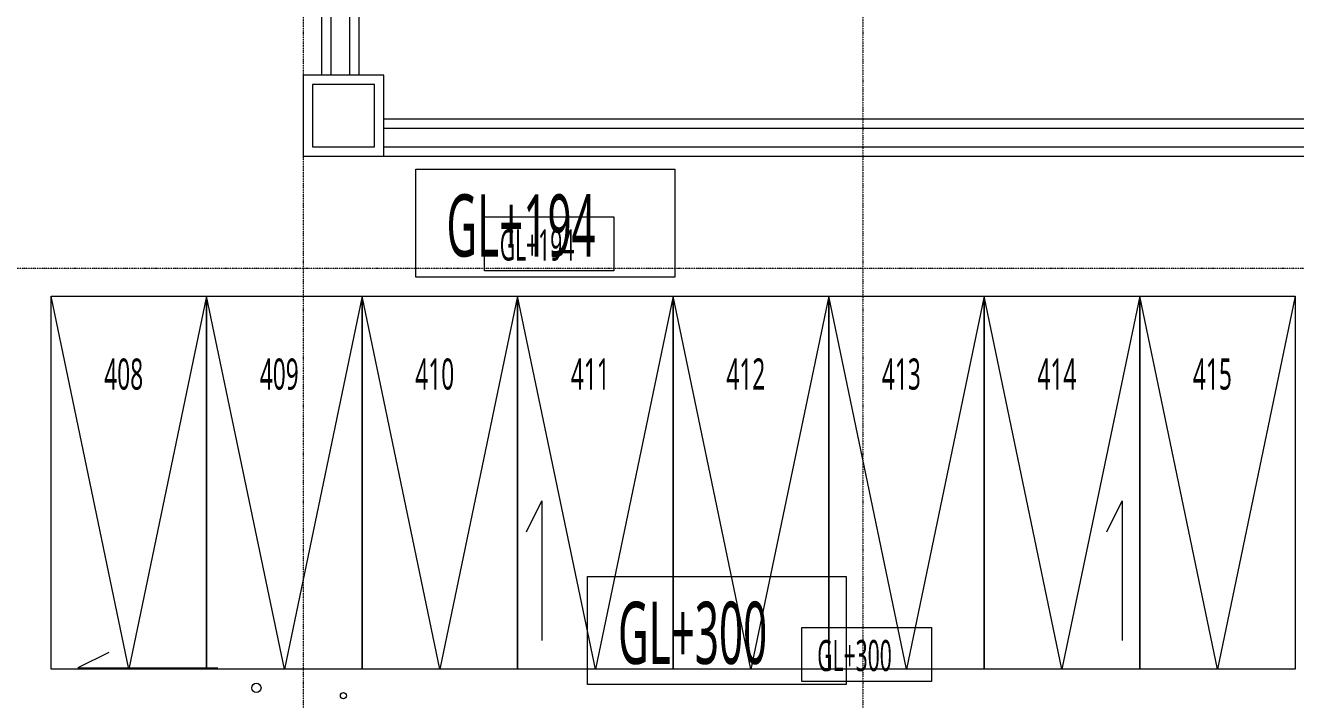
# Model space of a CAD drawing. Extents: x -76427 to 292734, y -42117 to 131250.
# Drawn here: x -4463 to 15956, y 83063 to 93905 of the extents above; entities that cross this region are included whole.
import ezdxf

# ---------------------------------------------------------------- set-up
doc = ezdxf.new("R2010")
doc.units = 0
doc.header["$LTSCALE"] = 10
doc.linetypes.add('H12PL1$0$JJP_三點線', pattern=[0.9, 0.3, -0.15, 0, -0.15, 0, -0.15, 0, -0.15])
doc.linetypes.add('XFM7P10ICA$0$H12PL1$0$JJP_三點線', pattern=[0.9, 0.3, -0.15, 0, -0.15, 0, -0.15, 0, -0.15])
for name, color, linetype in [('H12PL1$0$L10_14_200_LEVEL', 252, 'Continuous'), ('H12PL1$0$L10_14_HYOKI', 252, 'Continuous'), ('H12PL1$0$L10_14_LEVEL', 252, 'Continuous'), ('H12PL1$0$L10_14_PKG', 252, 'Continuous'), ('H12PL1$0$L10_14_PKG-NN', 252, 'Continuous'), ('H12PL1$0$L10_14_SIAGE2', 252, 'Continuous'), ('H12PL1$0$L10_14_陰井', 252, 'Continuous'), ('H12PL1$0$S-GRID', 252, 'Continuous'), ('XFM7P10ICA$0$H12PL1$0$S-GRID', 252, 'Continuous')]:
    doc.layers.add(name, color=color, linetype=linetype)
doc.styles.add('H12PL1$0$Standard', font='', dxfattribs={"width": 0.8})
doc.styles.get('H12PL1$0$Standard').set_extended_font_data('Microsoft JhengHei')

# ---------------------------------------------------------------- blocks, each defined once
blk = doc.blocks.new('XFM7P10ICA$0$H12PL1')
at = {"layer": 'XFM7P10ICA$0$H12PL1$0$S-GRID', "linetype": 'XFM7P10ICA$0$H12PL1$0$JJP_三點線', "lineweight": 0}
for p, q in [((0, 128250), (0, -28000)), ((9000, 128250), (9000, -28000)), ((-29000, 90000), (289600, 90000))]:
    blk.add_line(p, q, dxfattribs=at)
blk = doc.blocks.new('XFM7P10ICA')
blk.add_blockref('XFM7P10ICA$0$H12PL1', (0, 0))
blk = doc.blocks.new('H12PL1')
at = {"layer": 'H12PL1$0$L10_14_200_LEVEL', "lineweight": 0, "flags": 128}
for points in [[(2916.2, 90825.5), (4997.29, 90825.5), (4997.29, 89957.61), (2916.2, 89957.61)], [(8019.61, 84223.79), (10100.7, 84223.79), (10100.7, 83355.91), (8019.61, 83355.91)]]:
    blk.add_lwpolyline(points, close=True, dxfattribs=at)
at = {"layer": 'H12PL1$0$L10_14_HYOKI', "lineweight": 0, "flags": 128}
for points in [[(3590.6, 85761.09), (3840.6, 86261.09), (3840.6, 84011.09)], [(12919.96, 85761.09), (13169.96, 86261.09), (13169.96, 84011.09)], [(-3120.6, 83820.94), (-3620.6, 83570.94), (-1370.6, 83570.94)]]:
    blk.add_lwpolyline(points, dxfattribs=at)
at = {"layer": 'H12PL1$0$L10_14_LEVEL', "lineweight": 0, "flags": 128}
for points in [[(1813.89, 91590.79), (5976.06, 91590.79), (5976.06, 89855.02), (1813.89, 89855.02)], [(4571.51, 85040.83), (8733.69, 85040.83), (8733.69, 83305.06), (4571.51, 83305.06)]]:
    blk.add_lwpolyline(points, close=True, dxfattribs=at)
at = {"layer": 'H12PL1$0$L10_14_PKG', "lineweight": 0, "flags": 128}
for points in [[(-1549.99, 89550), (-2799.99, 83550), (-4049.99, 89550)], [(950.01, 89550), (-299.99, 83550), (-1549.99, 89550)], [(3450.01, 89550), (2200.01, 83550), (950.01, 89550)], [(5950.01, 89550), (4700.01, 83550), (3450.01, 89550)], [(8450.01, 89550), (7200.01, 83550), (5950.01, 89550)], [(10950.01, 89550), (9700.01, 83550), (8450.01, 89550)], [(13450.01, 89550), (12200.01, 83550), (10950.01, 89550)], [(15950.01, 89550), (14700.01, 83550), (13450.01, 89550)]]:
    blk.add_lwpolyline(points, dxfattribs=at)
for points in [[(-1549.99, 89550), (-1549.99, 83550), (-4049.99, 83550), (-4049.99, 89550)], [(950.01, 89550), (950.01, 83550), (-1549.99, 83550), (-1549.99, 89550)], [(3450.01, 89550), (3450.01, 83550), (950.01, 83550), (950.01, 89550)], [(5950.01, 89550), (5950.01, 83550), (3450.01, 83550), (3450.01, 89550)], [(8450.01, 89550), (8450.01, 83550), (5950.01, 83550), (5950.01, 89550)], [(10950.01, 89550), (10950.01, 83550), (8450.01, 83550), (8450.01, 89550)], [(13450.01, 89550), (13450.01, 83550), (10950.01, 83550), (10950.01, 89550)], [(15950.01, 89550), (15950.01, 83550), (13450.01, 83550), (13450.01, 89550)]]:
    blk.add_lwpolyline(points, close=True, dxfattribs=at)
at = {"layer": 'H12PL1$0$L10_14_SIAGE2', "lineweight": 0}
for centre, radius in [((-750, 83250), 75), ((650, 83125), 50)]:
    blk.add_circle(centre, radius, dxfattribs=at)
at = {"layer": 'H12PL1$0$L10_14_陰井', "lineweight": 0}
for p, q in [((297.37, 107500.37), (297.37, 93102.05)), ((447.37, 107500.37), (447.37, 93102.05)), ((747.37, 107500.37), (747.37, 93102.05)), ((897.37, 107500.37), (897.37, 93102.05)), ((1300.01, 92402.05), (17450.01, 92402.05)), ((1300.01, 92252.05), (17450.01, 92252.05)), ((1300.01, 91952.05), (17450.01, 91952.05)), ((1300.01, 91802.05), (17450.01, 91802.05))]:
    blk.add_line(p, q, dxfattribs=at)
at = {"layer": 'H12PL1$0$L10_14_陰井', "lineweight": 0, "flags": 128}
for points in [[(0.01, 91802.05), (1300.01, 91802.05), (1300.01, 93102.05), (0.01, 93102.05)], [(150.01, 91952.05), (1150.01, 91952.05), (1150.01, 92952.05), (150.01, 92952.05)]]:
    blk.add_lwpolyline(points, close=True, dxfattribs=at)
at = {"layer": 'H12PL1$0$S-GRID', "linetype": 'H12PL1$0$JJP_三點線', "lineweight": 0}
for p, q in [((0, 128250), (0, -28000)), ((9000, 128250), (9000, -28000)), ((-29000, 90000), (289600, 90000))]:
    blk.add_line(p, q, dxfattribs=at)
at = {"layer": 'H12PL1$0$L10_14_200_LEVEL', "linetype": 'Continuous', "lineweight": 0, "char_height": 500, "attachment_point": 4, "style": 'H12PL1$0$Standard'}
for s, insert in [('\\A1;{\\W0.52;GL+194}', (3162.25, 90370.53)), ('\\A1;{\\W0.52;GL+300}', (8265.66, 83767.99))]:
    blk.add_mtext(s, dxfattribs=dict(at, insert=insert))
at = {"layer": 'H12PL1$0$L10_14_LEVEL', "linetype": 'Continuous', "lineweight": 0, "char_height": 1000, "attachment_point": 4, "style": 'H12PL1$0$Standard'}
for s, insert in [('\\A1;{\\W0.52;GL+194}', (2305.97, 90680.86)), ('\\A1;{\\W0.52;GL+300}', (5063.59, 84129.21))]:
    blk.add_mtext(s, dxfattribs=dict(at, insert=insert))
at = {"layer": 'H12PL1$0$L10_14_PKG-NN', "linetype": 'Continuous', "lineweight": 0, "char_height": 500, "attachment_point": 4, "style": 'H12PL1$0$Standard'}
for s, insert in [('\\A1;{\\W0.56;408}', (-3195.02, 88293.93)), ('\\A1;{\\W0.56;409}', (-695.02, 88293.93)), ('\\A1;{\\W0.56;410}', (1804.98, 88294.78)), ('\\A1;{\\W0.56;411}', (4304.98, 88298.9)), ('\\A1;{\\W0.56;412}', (6804.98, 88298.9)), ('\\A1;{\\W0.56;413}', (9304.98, 88294.78)), ('\\A1;{\\W0.56;414}', (11804.98, 88298.9)), ('\\A1;{\\W0.56;415}', (14304.98, 88294.78))]:
    blk.add_mtext(s, dxfattribs=dict(at, insert=insert))

msp = doc.modelspace()

# ---------------------------------------------------------------- block references
msp.add_blockref('XFM7P10ICA', (0, 0))

# ---------------------------------------------------------------- next in the draw order: block references
msp.add_blockref('H12PL1', (0, 0))

doc.saveas('drawing.dxf')
